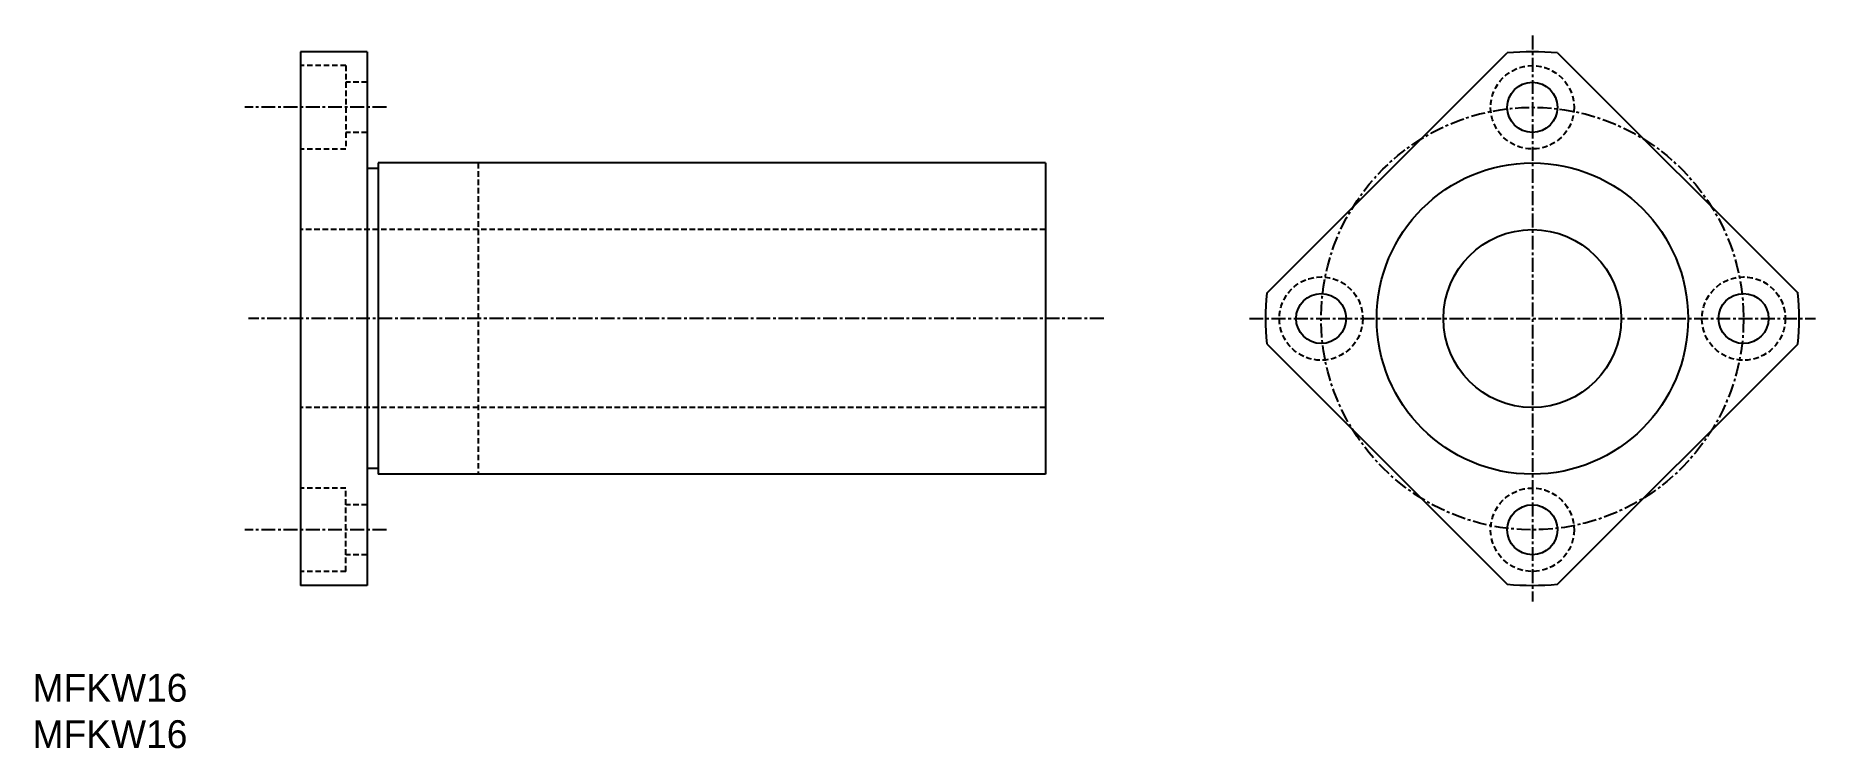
# Model space of a CAD drawing. Extents: x 10 to 170, y 10 to 74.
import ezdxf

# ---------------------------------------------------------------- set-up
doc = ezdxf.new("R2010")
doc.units = 0
doc.linetypes.add('CENTER', pattern=[2, 1.25, -0.25, 0.25, -0.25])
doc.linetypes.add('DASHED', pattern=[0.75, 0.5, -0.25])
doc.layers.get('0').update_dxf_attribs({"linetype": 'CONTINUOUS'})
doc.layers.add('CENTER', color=1, linetype='CENTER')

msp = doc.modelspace()

# ---------------------------------------------------------------- linework, layer by layer
at = {"color": 7, "linetype": 'CONTINUOUS'}
for p, q in [((34.09, 72.63), (34.09, 24.63)), ((40.09, 72.63), (34.09, 72.63)), ((40.09, 72.63), (40.09, 24.63)), ((121, 50.9), (142.62, 72.52)), ((147.16, 72.52), (168.79, 50.9)), ((41.09, 62.63), (41.09, 34.63)), ((101.09, 62.63), (41.09, 62.63)), ((101.09, 62.63), (101.09, 34.63)), ((41.09, 62.13), (40.09, 62.13)), ((121, 46.36), (142.62, 24.74)), ((147.16, 24.74), (168.79, 46.36)), ((41.09, 35.13), (40.09, 35.13)), ((101.09, 34.63), (41.09, 34.63)), ((40.09, 24.63), (34.09, 24.63))]:
    msp.add_line(p, q, dxfattribs=at)
at = {"color": 3, "linetype": 'DASHED'}
for p, q in [((38.19, 71.38), (34.09, 71.38)), ((38.19, 71.38), (38.19, 63.88)), ((40.09, 69.88), (38.19, 69.88)), ((40.09, 65.38), (38.19, 65.38)), ((38.19, 63.88), (34.09, 63.88)), ((50.09, 62.63), (50.09, 34.63)), ((101.09, 56.63), (34.09, 56.63)), ((101.09, 40.63), (34.09, 40.63)), ((38.19, 33.38), (34.09, 33.38)), ((38.19, 25.88), (38.19, 33.38)), ((40.09, 31.88), (38.19, 31.88)), ((40.09, 27.38), (38.19, 27.38)), ((38.19, 25.88), (34.09, 25.88))]:
    msp.add_line(p, q, dxfattribs=at)
for centre in [(144.89, 67.63), (125.89, 48.63), (163.89, 48.63), (144.89, 29.63)]:
    msp.add_circle(centre, 3.75, dxfattribs=at)
at = {"color": 7, "linetype": 'CONTINUOUS'}
for centre, radius in [((144.89, 67.63), 2.25), ((144.89, 48.63), 14), ((144.89, 48.63), 8), ((125.89, 48.63), 2.25), ((163.89, 48.63), 2.25), ((144.89, 29.63), 2.25)]:
    msp.add_circle(centre, radius, dxfattribs=at)
for start, end in [(84.5712, 95.4288), (174.5712, 185.4288), (354.5712, 5.4288), (264.5712, 275.4288)]:
    msp.add_arc((144.89, 48.63), 24, start, end, dxfattribs=at)
at = {"layer": 'CENTER', "color": 1, "linetype": 'CENTER'}
for p, q in [((144.89, 74.08), (144.89, 23.17)), ((41.83, 67.63), (29.1, 67.63)), ((106.35, 48.63), (29.41, 48.63)), ((119.44, 48.63), (170.35, 48.63)), ((41.83, 29.63), (29.1, 29.63))]:
    msp.add_line(p, q, dxfattribs=at)
msp.add_circle((144.89, 48.63), 19, dxfattribs=at)

# ---------------------------------------------------------------- texts
at = {"color": 7, "linetype": 'CONTINUOUS'}
for p in [(10, 14.17), (10, 10)]:
    msp.add_text('MFKW16', height=2.5, dxfattribs=at).set_placement(p)

doc.saveas('drawing.dxf')
